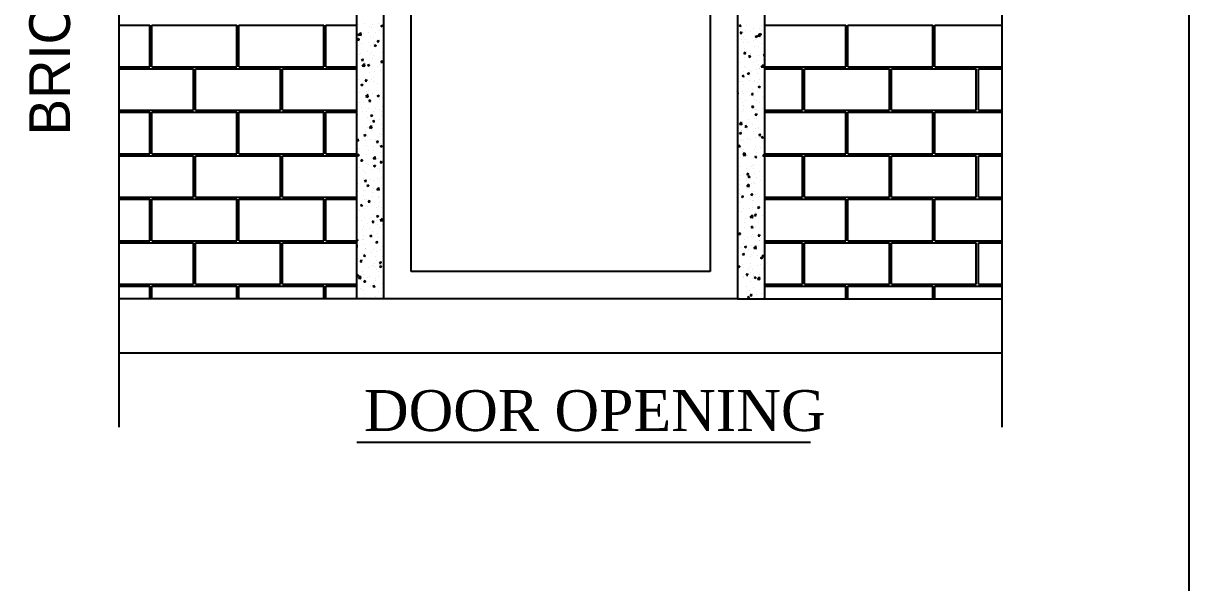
# Model space of a CAD drawing. Header units: metres. Extents: x 3396 to 3562, y 2179 to 2331.
# Drawn here: x 3517.6 to 3526.99, y 2240.97 to 2245.48 of the extents above; entities that cross this region are included whole.
import ezdxf

# ---------------------------------------------------------------- set-up
doc = ezdxf.new("R2010")
doc.units = ezdxf.units.M
doc.styles.add('Romantic', font='GOTHIC.TTF')
doc.styles.add('TIMES', font='times.ttf')

# ---------------------------------------------------------------- blocks, each defined once
blk = doc.blocks.new('A$C70167D43')
at = {"color": 0}
for p, q in [((-238.45, 286.7), (-238.45, 649.47)), ((63.73, 286.7), (63.73, 649.47)), ((-157.14, 330.66), (-157.14, 591.19)), ((-147.84, 330.66), (-147.84, 591.19)), ((-26.88, 591.19), (-26.88, 330.66)), ((-17.58, 591.19), (-17.58, 330.66)), ((-138.54, 339.97), (-138.54, 581.88)), ((-36.19, 581.88), (-36.19, 339.97)), ((-36.19, 339.97), (-138.54, 339.97)), ((-147.84, 330.66), (-238.45, 330.66)), ((-26.88, 330.66), (-147.84, 330.66)), ((-26.88, 330.66), (63.73, 330.66)), ((63.73, 312.05), (-238.45, 312.05)), ((-157.16, 281.59), (-1.8, 281.59))]:
    blk.add_line(p, q, dxfattribs=at)
at = {"color": 4}
for p, q in [((-238.45, 424.25), (-227.95, 424.25)), ((-227.95, 410.06), (-227.95, 424.25)), ((-227.26, 410.06), (-227.26, 424.25)), ((-227.26, 424.25), (-198.18, 424.25)), ((-198.18, 410.06), (-198.18, 424.25)), ((-197.48, 410.06), (-197.48, 424.25)), ((-197.48, 424.25), (-168.4, 424.25)), ((-168.4, 410.06), (-168.4, 424.25)), ((-167.71, 410.06), (-167.71, 424.25)), ((-167.71, 424.25), (-157.14, 424.25)), ((-17.58, 424.25), (10.24, 424.25)), ((10.24, 410.06), (10.24, 424.25)), ((10.94, 410.06), (10.94, 424.25)), ((10.94, 424.25), (40.02, 424.25)), ((40.02, 410.06), (40.02, 424.25)), ((40.71, 410.06), (40.71, 424.25)), ((40.71, 424.25), (63.73, 424.25)), ((-238.45, 410.06), (-227.95, 410.06)), ((-238.45, 409.37), (-213.07, 409.37)), ((-227.26, 410.06), (-198.18, 410.06)), ((-213.07, 395.18), (-213.07, 409.37)), ((-212.37, 409.37), (-183.29, 409.37)), ((-212.37, 395.18), (-212.37, 409.37)), ((-197.48, 410.06), (-168.4, 410.06)), ((-183.29, 395.18), (-183.29, 409.37)), ((-182.59, 409.37), (-157.14, 409.37)), ((-182.59, 395.18), (-182.59, 409.37)), ((-167.71, 410.06), (-157.14, 410.06)), ((-17.58, 410.06), (10.24, 410.06)), ((-17.58, 409.37), (-4.64, 409.37)), ((-4.64, 395.18), (-4.64, 409.37)), ((-3.95, 409.37), (25.13, 409.37)), ((-3.95, 395.18), (-3.95, 409.37)), ((10.94, 410.06), (40.02, 410.06)), ((25.13, 395.18), (25.13, 409.37)), ((25.83, 409.37), (54.9, 409.37)), ((25.83, 395.18), (25.83, 409.37)), ((40.71, 410.06), (63.73, 410.06)), ((54.9, 395.18), (54.9, 409.37)), ((55.6, 409.37), (63.73, 409.37)), ((55.6, 395.18), (55.6, 409.37)), ((-238.45, 395.18), (-213.07, 395.18)), ((-212.37, 395.18), (-183.29, 395.18)), ((-182.59, 395.18), (-157.14, 395.18)), ((-17.58, 395.18), (-4.64, 395.18)), ((-3.95, 395.18), (25.13, 395.18)), ((25.83, 395.18), (54.9, 395.18)), ((55.6, 395.18), (63.73, 395.18)), ((-238.45, 394.48), (-227.95, 394.48)), ((-227.95, 380.29), (-227.95, 394.48)), ((-227.26, 394.48), (-198.18, 394.48)), ((-227.26, 380.29), (-227.26, 394.48)), ((-198.18, 380.29), (-198.18, 394.48)), ((-197.48, 394.48), (-168.4, 394.48)), ((-197.48, 380.29), (-197.48, 394.48)), ((-168.4, 380.29), (-168.4, 394.48)), ((-167.71, 394.48), (-157.14, 394.48)), ((-167.71, 380.29), (-167.71, 394.48)), ((-17.58, 394.48), (10.24, 394.48)), ((10.24, 380.29), (10.24, 394.48)), ((10.94, 394.48), (40.02, 394.48)), ((10.94, 380.29), (10.94, 394.48)), ((40.02, 380.29), (40.02, 394.48)), ((40.71, 394.48), (63.73, 394.48)), ((40.71, 380.29), (40.71, 394.48)), ((-238.45, 380.29), (-227.95, 380.29)), ((-238.45, 379.59), (-213.07, 379.59)), ((-227.26, 380.29), (-198.18, 380.29)), ((-213.07, 365.4), (-213.07, 379.59)), ((-212.37, 379.59), (-183.29, 379.59)), ((-212.37, 365.4), (-212.37, 379.59)), ((-197.48, 380.29), (-168.4, 380.29)), ((-183.29, 365.4), (-183.29, 379.59)), ((-182.59, 379.59), (-157.14, 379.59)), ((-182.59, 365.4), (-182.59, 379.59)), ((-167.71, 380.29), (-157.14, 380.29)), ((-17.58, 380.29), (10.24, 380.29)), ((-17.58, 379.59), (-4.64, 379.59)), ((-4.64, 365.4), (-4.64, 379.59)), ((-3.95, 379.59), (25.13, 379.59)), ((-3.95, 365.4), (-3.95, 379.59)), ((10.94, 380.29), (40.02, 380.29)), ((25.13, 365.4), (25.13, 379.59)), ((25.83, 379.59), (54.9, 379.59)), ((25.83, 365.4), (25.83, 379.59)), ((40.71, 380.29), (63.73, 380.29)), ((54.9, 365.4), (54.9, 379.59)), ((55.6, 379.59), (63.73, 379.59)), ((55.6, 365.4), (55.6, 379.59)), ((-238.45, 365.4), (-213.07, 365.4)), ((-238.45, 364.7), (-227.95, 364.7)), ((-227.95, 350.51), (-227.95, 364.7)), ((-227.26, 364.7), (-198.18, 364.7)), ((-227.26, 350.51), (-227.26, 364.7)), ((-212.37, 365.4), (-183.29, 365.4)), ((-198.18, 350.51), (-198.18, 364.7)), ((-197.48, 364.7), (-168.4, 364.7)), ((-197.48, 350.51), (-197.48, 364.7)), ((-182.59, 365.4), (-157.14, 365.4)), ((-168.4, 350.51), (-168.4, 364.7)), ((-167.71, 364.7), (-157.14, 364.7)), ((-167.71, 350.51), (-167.71, 364.7)), ((-17.58, 365.4), (-4.64, 365.4)), ((-17.58, 364.7), (10.24, 364.7)), ((-3.95, 365.4), (25.13, 365.4)), ((10.24, 350.51), (10.24, 364.7)), ((10.94, 364.7), (40.02, 364.7)), ((10.94, 350.51), (10.94, 364.7)), ((25.83, 365.4), (54.9, 365.4)), ((40.02, 350.51), (40.02, 364.7)), ((40.71, 364.7), (63.73, 364.7)), ((40.71, 350.51), (40.71, 364.7)), ((55.6, 365.4), (63.73, 365.4)), ((-238.45, 350.51), (-227.95, 350.51)), ((-238.45, 349.82), (-213.07, 349.82)), ((-227.26, 350.51), (-198.18, 350.51)), ((-213.07, 335.63), (-213.07, 349.82)), ((-212.37, 349.82), (-183.29, 349.82)), ((-212.37, 335.63), (-212.37, 349.82)), ((-197.48, 350.51), (-168.4, 350.51)), ((-183.29, 335.63), (-183.29, 349.82)), ((-182.59, 349.82), (-157.14, 349.82)), ((-182.59, 335.63), (-182.59, 349.82)), ((-167.71, 350.51), (-157.14, 350.51)), ((-17.58, 350.51), (10.24, 350.51)), ((-17.58, 349.82), (-4.64, 349.82)), ((-4.64, 335.63), (-4.64, 349.82)), ((-3.95, 349.82), (25.13, 349.82)), ((-3.95, 335.63), (-3.95, 349.82)), ((10.94, 350.51), (40.02, 350.51)), ((25.13, 335.63), (25.13, 349.82)), ((25.83, 349.82), (54.9, 349.82)), ((25.83, 335.63), (25.83, 349.82)), ((40.71, 350.51), (63.73, 350.51)), ((54.9, 335.63), (54.9, 349.82)), ((55.6, 349.82), (63.73, 349.82)), ((55.6, 335.63), (55.6, 349.82)), ((-238.45, 335.63), (-213.07, 335.63)), ((-212.37, 335.63), (-183.29, 335.63)), ((-182.59, 335.63), (-157.14, 335.63)), ((-17.58, 335.63), (-4.64, 335.63)), ((-3.95, 335.63), (25.13, 335.63)), ((25.83, 335.63), (54.9, 335.63)), ((55.6, 335.63), (63.73, 335.63)), ((-238.45, 334.93), (-227.95, 334.93)), ((-227.95, 330.66), (-227.95, 334.93)), ((-227.26, 334.93), (-198.18, 334.93)), ((-227.26, 330.66), (-227.26, 334.93)), ((-198.18, 330.66), (-198.18, 334.93)), ((-197.48, 334.93), (-168.4, 334.93)), ((-197.48, 330.66), (-197.48, 334.93)), ((-168.4, 330.66), (-168.4, 334.93)), ((-167.71, 334.93), (-157.14, 334.93)), ((-167.71, 330.66), (-167.71, 334.93)), ((-17.58, 334.93), (10.24, 334.93)), ((10.24, 330.66), (10.24, 334.93)), ((10.94, 334.93), (40.02, 334.93)), ((10.94, 330.66), (10.94, 334.93)), ((40.02, 330.66), (40.02, 334.93)), ((40.71, 334.93), (63.73, 334.93)), ((40.71, 330.66), (40.71, 334.93))]:
    blk.add_line(p, q, dxfattribs=at)
at = {"color": 2}
for p, q in [((-157.03, 423.58), (-157.03, 423.58)), ((-156.96, 422.92), (-156.96, 422.92)), ((-156.56, 424.53), (-156.56, 424.53)), ((-154.62, 424.94), (-154.62, 424.94)), ((-152.65, 423.69), (-152.65, 423.69)), ((-152.26, 423.51), (-152.26, 423.51)), ((-151.61, 424.51), (-151.61, 424.51)), ((-149.65, 424.73), (-149.65, 424.73)), ((-148.92, 424.11), (-148.26, 424.36)), ((-148.92, 424.11), (-148.45, 423.8)), ((-148.46, 423.75), (-148.27, 424.31)), ((-26.31, 424.15), (-25.65, 424.4)), ((-26.31, 424.15), (-25.84, 423.84)), ((-25.85, 423.79), (-25.66, 424.35)), ((-23.66, 424.24), (-23.66, 424.24)), ((-21.43, 423.3), (-21.43, 423.3)), ((-19.32, 423.16), (-19.32, 423.16)), ((-18.7, 424.03), (-18.7, 424.03)), ((-157.07, 419.82), (-157.07, 419.82)), ((-156.85, 419.26), (-156.4, 419.8)), ((-156.85, 419.26), (-156.3, 419.22)), ((-156.73, 421.11), (-156.08, 421.36)), ((-156.73, 421.11), (-156.27, 420.8)), ((-156.48, 421.03), (-155.76, 421.79)), ((-156.48, 421.03), (-155.66, 420.9)), ((-156.47, 420.21), (-156.47, 420.21)), ((-156.3, 419.17), (-156.41, 419.75)), ((-156.28, 420.75), (-156.09, 421.31)), ((-155.66, 420.87), (-155.77, 421.75)), ((-154.8, 421.53), (-154.8, 421.53)), ((-153.14, 421.64), (-153.14, 421.64)), ((-152.38, 420.42), (-152.38, 420.42)), ((-151.5, 420), (-151.5, 420)), ((-150.81, 421.94), (-150.81, 421.94)), ((-150.18, 418.68), (-149.73, 419.22)), ((-149.63, 418.59), (-149.74, 419.17)), ((-149.38, 422.47), (-149.38, 422.47)), ((-26.86, 422.37), (-26.86, 422.37)), ((-25.96, 421.58), (-25.51, 422.12)), ((-25.96, 421.58), (-25.4, 421.54)), ((-25.41, 421.49), (-25.52, 422.07)), ((-25.48, 419.48), (-25.48, 419.48)), ((-24.63, 420.32), (-24.63, 420.32)), ((-24.62, 421.82), (-24.62, 421.82)), ((-24.27, 419.37), (-24.27, 419.37)), ((-24.15, 422.47), (-24.15, 422.47)), ((-22.29, 422.13), (-22.29, 422.13)), ((-21.22, 418.92), (-21.22, 418.92)), ((-20.75, 420.4), (-20.1, 420.65)), ((-20.75, 420.4), (-20.29, 420.09)), ((-20.51, 419.27), (-20.51, 419.27)), ((-20.3, 420.05), (-20.11, 420.61)), ((-19.93, 420.68), (-19.2, 421.43)), ((-19.93, 420.68), (-19.1, 420.55)), ((-19.43, 420.07), (-19.43, 420.07)), ((-19.29, 421), (-18.84, 421.54)), ((-19.29, 421), (-18.73, 420.95)), ((-19.11, 420.52), (-19.21, 421.4)), ((-19.2, 421.25), (-19.2, 421.25)), ((-18.74, 420.91), (-18.84, 421.49)), ((-18.77, 422.59), (-18.77, 422.59)), ((-156.68, 417.35), (-156.68, 417.35)), ((-155.58, 417.97), (-155.58, 417.97)), ((-153.31, 415.24), (-153.31, 415.24)), ((-153.25, 418.27), (-153.25, 418.27)), ((-152.49, 417.32), (-152.49, 417.32)), ((-152.18, 415.07), (-152.18, 415.07)), ((-151.25, 418.28), (-151.25, 418.28)), ((-151.18, 417.36), (-150.53, 417.61)), ((-151.18, 417.36), (-150.72, 417.05)), ((-150.72, 417), (-150.54, 417.57)), ((-150.18, 418.68), (-149.62, 418.63)), ((-149.73, 418.74), (-149.73, 418.74)), ((-148.35, 415.03), (-148.35, 415.03)), ((-26.5, 416.14), (-26.5, 416.14)), ((-24.74, 418.46), (-24.74, 418.46)), ((-24.67, 414.59), (-24.22, 415.12)), ((-24.38, 416.27), (-24.38, 416.27)), ((-24.12, 414.49), (-24.23, 415.07)), ((-23.66, 415.25), (-23.66, 415.25)), ((-23.51, 418.23), (-23.51, 418.23)), ((-21.07, 417.07), (-21.07, 417.07)), ((-19.55, 416.97), (-19.55, 416.97)), ((-18.55, 418.02), (-18.55, 418.02)), ((-17.79, 416.02), (-17.79, 416.02)), ((-157.06, 411.79), (-157.06, 411.79)), ((-156.32, 414.2), (-156.32, 414.2)), ((-155.7, 414.61), (-155.7, 414.61)), ((-155.56, 412.27), (-155.11, 412.8)), ((-155.56, 412.27), (-155.01, 412.22)), ((-155.25, 410.43), (-154.52, 411.18)), ((-155.01, 412.17), (-155.12, 412.75)), ((-154.63, 411.4), (-154.63, 411.4)), ((-154.43, 410.26), (-154.53, 411.15)), ((-153.44, 410.61), (-152.79, 410.86)), ((-152.99, 410.26), (-152.8, 410.82)), ((-152.71, 411.12), (-152.71, 411.12)), ((-152.6, 414.22), (-152.6, 414.22)), ((-151.63, 412.73), (-151.63, 412.73)), ((-151.35, 413.99), (-151.35, 413.99)), ((-148.89, 411.68), (-148.44, 412.22)), ((-148.89, 411.68), (-148.33, 411.63)), ((-148.75, 412.17), (-148.75, 412.17)), ((-148.34, 411.59), (-148.45, 412.17)), ((-147.88, 411.82), (-147.88, 411.82)), ((-26.11, 411.58), (-26.11, 411.58)), ((-24.67, 414.59), (-24.11, 414.54)), ((-24.49, 413.17), (-24.49, 413.17)), ((-23.02, 413.66), (-22.36, 413.91)), ((-23.02, 413.66), (-22.55, 413.34)), ((-22.56, 413.3), (-22.37, 413.86)), ((-22.36, 414.54), (-22.36, 414.54)), ((-21.46, 411.52), (-21.46, 411.52)), ((-20.23, 412.35), (-20.23, 412.35)), ((-19.66, 413.87), (-19.66, 413.87)), ((-18.69, 410.08), (-17.97, 410.83)), ((-17.99, 414), (-17.58, 414.5)), ((-17.99, 414), (-17.58, 413.97)), ((-17.91, 412.66), (-17.91, 412.66)), ((-157.07, 407.73), (-157.07, 407.73)), ((-155.25, 410.43), (-154.42, 410.3)), ((-155.16, 410.51), (-155.16, 410.51)), ((-154.83, 409.75), (-154.83, 409.75)), ((-153.44, 410.61), (-152.98, 410.3)), ((-152.83, 408.03), (-152.83, 408.03)), ((-151.2, 408.5), (-151.2, 408.5)), ((-150.2, 410.3), (-150.2, 410.3)), ((-149.4, 410.68), (-149.4, 410.68)), ((-148.87, 408.81), (-148.87, 408.81)), ((-148, 408.72), (-148, 408.72)), ((-147.89, 406.87), (-147.84, 406.89)), ((-147.89, 406.87), (-147.84, 406.83)), ((-25.28, 406.91), (-24.63, 407.16)), ((-25.28, 406.91), (-24.82, 406.6)), ((-24.82, 406.55), (-24.64, 407.11)), ((-24.72, 406.98), (-24.72, 406.98)), ((-24.65, 408.54), (-24.65, 408.54)), ((-24.61, 410.08), (-24.61, 410.08)), ((-24.17, 409.79), (-24.17, 409.79)), ((-23.38, 407.59), (-22.93, 408.12)), ((-23.38, 407.59), (-22.82, 407.54)), ((-22.83, 407.49), (-22.94, 408.08)), ((-22.68, 408.68), (-22.68, 408.68)), ((-22.21, 408.54), (-22.21, 408.54)), ((-20.35, 408.99), (-20.35, 408.99)), ((-19.89, 407.68), (-19.89, 407.68)), ((-19.77, 410.77), (-19.77, 410.77)), ((-19.23, 409.47), (-19.23, 409.47)), ((-19.2, 409.58), (-19.2, 409.58)), ((-18.69, 410.08), (-17.87, 409.95)), ((-17.87, 409.91), (-17.98, 410.79)), ((-156.98, 405.76), (-156.98, 405.76)), ((-156.7, 405.56), (-156.7, 405.56)), ((-155.71, 403.87), (-155.06, 404.12)), ((-155.71, 403.87), (-155.24, 403.56)), ((-155.25, 403.51), (-155.06, 404.07)), ((-155.01, 404.51), (-155.01, 404.51)), ((-154.27, 405.27), (-153.82, 405.8)), ((-154.27, 405.27), (-153.71, 405.22)), ((-153.72, 405.17), (-153.83, 405.76)), ((-153.65, 404.83), (-153.65, 404.83)), ((-152.94, 404.93), (-152.94, 404.93)), ((-152.01, 405.55), (-152.01, 405.55)), ((-151.32, 405.14), (-151.32, 405.14)), ((-151.28, 406.5), (-151.28, 406.5)), ((-150.05, 404.3), (-150.05, 404.3)), ((-148.11, 405.63), (-148.11, 405.63)), ((-26.53, 404.35), (-26.53, 404.35)), ((-26.02, 405.06), (-26.02, 405.06)), ((-25.13, 405.01), (-25.13, 405.01)), ((-24.83, 403.88), (-24.83, 403.88)), ((-22.8, 405.32), (-22.8, 405.32)), ((-21.1, 405.29), (-21.1, 405.29)), ((-21.06, 404.85), (-21.06, 404.85)), ((-20, 404.58), (-20, 404.58)), ((-19.73, 403.16), (-19.07, 403.41)), ((-19.73, 403.16), (-19.26, 402.85)), ((-19.28, 405.79), (-19.28, 405.79)), ((-19.27, 402.81), (-19.08, 403.37)), ((-157.09, 400.01), (-157.09, 400.01)), ((-156.09, 401.16), (-156.09, 401.16)), ((-154.02, 399.83), (-153.29, 400.58)), ((-154.02, 399.83), (-153.19, 399.7)), ((-153.86, 400.82), (-153.86, 400.82)), ((-153.76, 401.47), (-153.76, 401.47)), ((-153.2, 399.66), (-153.3, 400.54)), ((-153.05, 401.83), (-153.05, 401.83)), ((-151.66, 400.94), (-151.66, 400.94)), ((-150.24, 401.93), (-150.24, 401.93)), ((-150.15, 400.12), (-149.5, 400.37)), ((-150.15, 400.12), (-149.69, 399.81)), ((-149.7, 399.76), (-149.51, 400.33)), ((-149.43, 398.9), (-149.43, 398.9)), ((-148.89, 400.61), (-148.89, 400.61)), ((-148.33, 399.43), (-148.33, 399.43)), ((-148.22, 402.53), (-148.22, 402.53)), ((-26.88, 401.54), (-26.67, 401.77)), ((-26.88, 400.93), (-26.56, 400.88)), ((-26.57, 400.85), (-26.67, 401.73)), ((-25.87, 399.05), (-25.87, 399.05)), ((-25.25, 401.65), (-25.25, 401.65)), ((-24.95, 400.78), (-24.95, 400.78)), ((-22.87, 400.09), (-22.87, 400.09)), ((-22.09, 400.59), (-21.64, 401.12)), ((-22.09, 400.59), (-21.53, 400.54)), ((-21.72, 402.12), (-21.72, 402.12)), ((-21.54, 400.49), (-21.65, 401.08)), ((-21.49, 399.73), (-21.49, 399.73)), ((-20.11, 401.48), (-20.11, 401.48)), ((-18.3, 399.22), (-18.3, 399.22)), ((-17.9, 399.88), (-17.9, 399.88)), ((-156.21, 397.8), (-156.21, 397.8)), ((-155.67, 396.07), (-155.67, 396.07)), ((-154.86, 397.97), (-154.86, 397.97)), ((-153.28, 395.64), (-153.28, 395.64)), ((-153.17, 398.73), (-153.17, 398.73)), ((-152.98, 398.27), (-152.53, 398.8)), ((-152.98, 398.27), (-152.42, 398.22)), ((-152.69, 398.26), (-152.69, 398.26)), ((-152.43, 398.17), (-152.54, 398.76)), ((-150.71, 395.86), (-150.71, 395.86)), ((-149.26, 395.37), (-149.26, 395.37)), ((-148.45, 396.33), (-148.45, 396.33)), ((-25.06, 397.69), (-25.06, 397.69)), ((-24.72, 395.36), (-24.72, 395.36)), ((-24.68, 396.76), (-24.68, 396.76)), ((-24.17, 398.45), (-24.17, 398.45)), ((-21.99, 396.42), (-21.34, 396.67)), ((-21.99, 396.42), (-21.53, 396.1)), ((-21.53, 396.06), (-21.35, 396.62)), ((-20.91, 398.84), (-20.91, 398.84)), ((-20.74, 395.55), (-20.74, 395.55)), ((-20.34, 395.29), (-20.34, 395.29)), ((-20.23, 398.38), (-20.23, 398.38)), ((-19.75, 395.15), (-19.75, 395.15)), ((-19.26, 397.69), (-19.26, 397.69)), ((-18.41, 395.86), (-18.41, 395.86)), ((-156.73, 393.78), (-156.73, 393.78)), ((-155.14, 394.59), (-155.14, 394.59)), ((-153.71, 394.82), (-153.71, 394.82)), ((-153.39, 392.54), (-153.39, 392.54)), ((-152.56, 391.13), (-152.56, 391.13)), ((-152.42, 393.37), (-151.77, 393.62)), ((-152.42, 393.37), (-151.95, 393.06)), ((-151.96, 393.02), (-151.77, 393.58)), ((-151.71, 391.7), (-151.71, 391.7)), ((-151.69, 391.27), (-151.24, 391.8)), ((-151.69, 391.27), (-151.13, 391.22)), ((-151.3, 394.71), (-151.3, 394.71)), ((-151.14, 391.18), (-151.25, 391.76)), ((-149.38, 392), (-149.38, 392)), ((-148.74, 394.61), (-148.74, 394.61)), ((-148.56, 393.24), (-148.56, 393.24)), ((-26.62, 394.78), (-26.62, 394.78)), ((-26.55, 392.57), (-26.55, 392.57)), ((-26.16, 390.41), (-25.43, 391.16)), ((-25.34, 390.24), (-25.44, 391.13)), ((-25.28, 391.49), (-25.28, 391.49)), ((-25.17, 394.59), (-25.17, 394.59)), ((-23.19, 391.88), (-23.19, 391.88)), ((-21.13, 393.5), (-21.13, 393.5)), ((-20.86, 392.19), (-20.86, 392.19)), ((-20.79, 393.59), (-20.35, 394.12)), ((-20.79, 393.59), (-20.24, 393.54)), ((-20.45, 392.19), (-20.45, 392.19)), ((-20.25, 393.5), (-20.35, 394.08)), ((-157.11, 388.23), (-157.11, 388.23)), ((-154.15, 388.03), (-154.15, 388.03)), ((-153.51, 389.44), (-153.51, 389.44)), ((-152.78, 389.22), (-152.06, 389.98)), ((-152.78, 389.22), (-151.95, 389.09)), ((-151.96, 389.06), (-152.07, 389.94)), ((-151.83, 388.33), (-151.83, 388.33)), ((-151.69, 389.16), (-151.69, 389.16)), ((-149.46, 387.12), (-149.46, 387.12)), ((-148.79, 387.04), (-148.79, 387.04)), ((-148.67, 390.14), (-148.67, 390.14)), ((-148.3, 388.8), (-148.3, 388.8)), ((-26.53, 390.61), (-26.53, 390.61)), ((-26.18, 387.17), (-25.73, 387.71)), ((-26.18, 387.17), (-25.62, 387.13)), ((-26.16, 390.41), (-25.33, 390.28)), ((-25.63, 387.08), (-25.74, 387.66)), ((-25.64, 388.21), (-25.64, 388.21)), ((-25.4, 388.39), (-25.4, 388.39)), ((-24.57, 389.36), (-24.57, 389.36)), ((-24.25, 389.67), (-23.6, 389.92)), ((-24.25, 389.67), (-23.79, 389.36)), ((-23.8, 389.31), (-23.61, 389.87)), ((-23.31, 388.52), (-23.31, 388.52)), ((-21.56, 390.4), (-21.56, 390.4)), ((-21.51, 387.95), (-21.51, 387.95)), ((-20.57, 389.09), (-20.57, 389.09)), ((-19.79, 388.98), (-19.79, 388.98)), ((-19.6, 389.15), (-19.6, 389.15)), ((-19.5, 386.59), (-19.06, 387.13)), ((-18.96, 386.5), (-19.06, 387.08)), ((-157.07, 384.85), (-156.62, 385.39)), ((-157.07, 384.85), (-156.51, 384.81)), ((-156.52, 384.76), (-156.63, 385.34)), ((-156.6, 384.36), (-156.6, 384.36)), ((-154.89, 386.19), (-154.89, 386.19)), ((-154.68, 386.63), (-154.03, 386.88)), ((-154.68, 386.63), (-154.22, 386.31)), ((-154.37, 386.37), (-154.37, 386.37)), ((-154.27, 384.67), (-154.27, 384.67)), ((-154.23, 386.27), (-154.04, 386.83)), ((-153.73, 383.25), (-153.73, 383.25)), ((-153.62, 386.34), (-153.62, 386.34)), ((-152.41, 385.12), (-152.41, 385.12)), ((-151.33, 382.93), (-151.33, 382.93)), ((-150.75, 385.13), (-150.75, 385.13)), ((-150.4, 384.27), (-149.95, 384.81)), ((-150.4, 384.27), (-149.84, 384.22)), ((-149.85, 384.18), (-149.96, 384.76)), ((-149.4, 386.16), (-149.4, 386.16)), ((-149.13, 382.88), (-148.48, 383.13)), ((-148.9, 383.95), (-148.9, 383.95)), ((-148.67, 382.52), (-148.48, 383.09)), ((-26.52, 382.92), (-25.87, 383.17)), ((-26.52, 382.92), (-26.05, 382.61)), ((-26.06, 382.56), (-25.87, 383.13)), ((-25.76, 384.85), (-25.76, 384.85)), ((-25.51, 385.3), (-25.51, 385.3)), ((-24.71, 384.98), (-24.71, 384.98)), ((-23.42, 385.67), (-23.42, 385.67)), ((-22.23, 385.31), (-22.23, 385.31)), ((-20.68, 385.99), (-20.68, 385.99)), ((-19.5, 386.59), (-18.95, 386.54)), ((-19.28, 385.91), (-19.28, 385.91)), ((-18.7, 385.92), (-18.05, 386.17)), ((-18.7, 385.92), (-18.24, 385.61)), ((-18.45, 385.46), (-18.45, 385.46)), ((-18.24, 385.56), (-18.06, 386.13)), ((-156.95, 379.88), (-156.29, 380.13)), ((-156.95, 379.88), (-156.48, 379.57)), ((-156.76, 382), (-156.76, 382)), ((-156.72, 381), (-156.72, 381)), ((-156.49, 379.52), (-156.3, 380.08)), ((-156.22, 381.64), (-156.22, 381.64)), ((-153.85, 380.15), (-153.85, 380.15)), ((-153.2, 381.46), (-153.2, 381.46)), ((-151.55, 378.62), (-150.82, 379.37)), ((-151.25, 381.43), (-151.25, 381.43)), ((-150.73, 378.45), (-150.83, 379.34)), ((-149.13, 382.88), (-148.66, 382.57)), ((-149.01, 380.85), (-149.01, 380.85)), ((-26.58, 380.79), (-26.58, 380.79)), ((-25.74, 379.1), (-25.74, 379.1)), ((-25.62, 382.2), (-25.62, 382.2)), ((-25.23, 380.91), (-25.23, 380.91)), ((-24.92, 379.8), (-24.2, 380.56)), ((-24.92, 379.8), (-24.1, 379.68)), ((-24.89, 380.18), (-24.44, 380.71)), ((-24.89, 380.18), (-24.33, 380.13)), ((-24.68, 381.64), (-24.68, 381.64)), ((-24.34, 380.08), (-24.45, 380.66)), ((-24.1, 379.64), (-24.21, 380.52)), ((-23.27, 379.66), (-23.27, 379.66)), ((-21.16, 381.72), (-21.16, 381.72)), ((-20.96, 379.18), (-20.31, 379.43)), ((-20.96, 379.18), (-20.5, 378.86)), ((-20.9, 379.8), (-20.9, 379.8)), ((-20.79, 382.9), (-20.79, 382.9)), ((-20.51, 378.82), (-20.32, 379.38)), ((-20.26, 380.7), (-20.26, 380.7)), ((-18.92, 379.05), (-18.92, 379.05)), ((-18.81, 382.41), (-18.81, 382.41)), ((-18.3, 379.46), (-18.3, 379.46)), ((-18.21, 379.59), (-17.76, 380.13)), ((-18.21, 379.59), (-17.66, 379.54)), ((-17.66, 379.5), (-17.77, 380.08)), ((-157.14, 376.45), (-157.14, 376.45)), ((-156.07, 375.64), (-156.07, 375.64)), ((-155.78, 377.86), (-155.33, 378.39)), ((-155.78, 377.86), (-155.22, 377.81)), ((-155.64, 377.79), (-155.64, 377.79)), ((-155.23, 377.76), (-155.34, 378.34)), ((-153.96, 377.05), (-153.96, 377.05)), ((-153.06, 376.68), (-153.06, 376.68)), ((-151.72, 377.38), (-151.72, 377.38)), ((-151.55, 378.62), (-150.72, 378.49)), ((-151.39, 376.13), (-150.74, 376.38)), ((-151.39, 376.13), (-150.93, 375.82)), ((-151.1, 375.43), (-151.1, 375.43)), ((-150.94, 375.78), (-150.75, 376.34)), ((-149.89, 375.2), (-149.89, 375.2)), ((-149.77, 378.56), (-149.77, 378.56)), ((-149.49, 375.34), (-149.49, 375.34)), ((-149.13, 377.75), (-149.13, 377.75)), ((-149.11, 377.27), (-148.66, 377.81)), ((-149.11, 377.27), (-148.55, 377.22)), ((-148.56, 377.18), (-148.67, 377.76)), ((-148.1, 376.47), (-148.1, 376.47)), ((-25.85, 376), (-25.85, 376)), ((-23.7, 375.07), (-23.7, 375.07)), ((-22.11, 375.98), (-22.11, 375.98)), ((-21.54, 376.17), (-21.54, 376.17)), ((-21.37, 375.38), (-21.37, 375.38)), ((-21.25, 378.74), (-21.25, 378.74)), ((-21.02, 376.7), (-21.02, 376.7)), ((-17.85, 375.85), (-17.85, 375.85)), ((-154.92, 371.95), (-154.92, 371.95)), ((-154.91, 374.4), (-154.91, 374.4)), ((-154.66, 371.22), (-154.66, 371.22)), ((-154.49, 370.86), (-154.04, 371.39)), ((-154.07, 373.96), (-154.07, 373.96)), ((-153.94, 370.76), (-154.05, 371.35)), ((-152.33, 371.53), (-152.33, 371.53)), ((-152.22, 374.89), (-152.22, 374.89)), ((-151.36, 371.15), (-151.36, 371.15)), ((-149.95, 371.74), (-149.95, 371.74)), ((-149.35, 371.56), (-149.35, 371.56)), ((-149.24, 374.65), (-149.24, 374.65)), ((-148.81, 371.99), (-148.81, 371.99)), ((-26.15, 371.41), (-26.15, 371.41)), ((-25.96, 372.91), (-25.96, 372.91)), ((-24.74, 373.19), (-24.74, 373.19)), ((-23.92, 371.22), (-23.92, 371.22)), ((-23.82, 371.71), (-23.82, 371.71)), ((-23.6, 373.18), (-23.15, 373.71)), ((-23.6, 373.18), (-23.04, 373.13)), ((-23.23, 372.43), (-22.58, 372.68)), ((-23.23, 372.43), (-22.76, 372.12)), ((-23.05, 373.08), (-23.15, 373.67)), ((-22.77, 372.07), (-22.58, 372.63)), ((-21.13, 373.6), (-21.13, 373.6)), ((-20.3, 372.18), (-20.3, 372.18)), ((-19.31, 374.13), (-19.31, 374.13)), ((-18.96, 371.01), (-18.96, 371.01)), ((-157.11, 367.55), (-157.11, 367.55)), ((-156.79, 370.22), (-156.79, 370.22)), ((-156.73, 367.19), (-156.73, 367.19)), ((-154.78, 367.86), (-154.78, 367.86)), ((-154.49, 370.86), (-153.93, 370.81)), ((-154.3, 367.76), (-154.3, 367.76)), ((-154.19, 370.86), (-154.19, 370.86)), ((-153.66, 369.39), (-153, 369.64)), ((-153.66, 369.39), (-153.19, 369.07)), ((-153.2, 369.03), (-153.01, 369.59)), ((-151.76, 366.98), (-151.76, 366.98)), ((-151.26, 368.32), (-151.26, 368.32)), ((-150.31, 368.01), (-149.59, 368.77)), ((-150.31, 368.01), (-149.49, 367.89)), ((-149.5, 367.85), (-149.6, 368.73)), ((-149.47, 368.46), (-149.47, 368.46)), ((-26.61, 369.01), (-26.61, 369.01)), ((-26.27, 368.04), (-26.27, 368.04)), ((-26.08, 369.81), (-26.08, 369.81)), ((-23.69, 369.2), (-22.96, 369.96)), ((-23.69, 369.2), (-22.86, 369.07)), ((-22.87, 369.04), (-22.97, 369.92)), ((-22.74, 368.51), (-22.74, 368.51)), ((-21.96, 369.97), (-21.96, 369.97)), ((-21.36, 367.41), (-21.36, 367.41)), ((-21.24, 370.51), (-21.24, 370.51)), ((-21.18, 369.94), (-21.18, 369.94)), ((-17.67, 368.68), (-17.58, 368.72)), ((-17.67, 368.68), (-17.58, 368.62)), ((-154.77, 365.94), (-154.77, 365.94)), ((-154.41, 364.66), (-154.41, 364.66)), ((-153.71, 364.65), (-153.71, 364.65)), ((-153.2, 363.86), (-152.75, 364.39)), ((-153.2, 363.86), (-152.64, 363.81)), ((-152.65, 363.76), (-152.76, 364.35)), ((-151.74, 365.6), (-151.74, 365.6)), ((-149.8, 365.73), (-149.8, 365.73)), ((-149.58, 365.36), (-149.58, 365.36)), ((-149.51, 363.55), (-149.51, 363.55)), ((-148.1, 365.64), (-147.84, 365.74)), ((-148.1, 365.64), (-147.84, 365.46)), ((-26.3, 363.61), (-26.3, 363.61)), ((-26.19, 366.71), (-26.19, 366.71)), ((-25.77, 366.49), (-25.77, 366.49)), ((-25.49, 365.68), (-24.84, 365.93)), ((-25.49, 365.68), (-25.03, 365.37)), ((-25.19, 364.84), (-25.19, 364.84)), ((-25.04, 365.32), (-24.85, 365.89)), ((-22.3, 366.18), (-21.86, 366.71)), ((-22.3, 366.18), (-21.75, 366.13)), ((-21.76, 366.08), (-21.86, 366.67)), ((-21.57, 364.39), (-21.57, 364.39)), ((-21.47, 364.31), (-21.47, 364.31)), ((-20.81, 366.28), (-20.81, 366.28)), ((-19.31, 365.61), (-19.31, 365.61)), ((-156.15, 360.98), (-156.15, 360.98)), ((-155.92, 362.64), (-155.27, 362.89)), ((-155.92, 362.64), (-155.46, 362.33)), ((-155.46, 362.28), (-155.28, 362.84)), ((-154.94, 362.62), (-154.94, 362.62)), ((-154.52, 361.57), (-154.52, 361.57)), ((-153.61, 362.25), (-153.61, 362.25)), ((-151.39, 359.37), (-151.39, 359.37)), ((-150.37, 358.89), (-149.71, 359.14)), ((-150.28, 361.76), (-150.28, 361.76)), ((-149.91, 358.54), (-149.72, 359.1)), ((-149.81, 359.17), (-149.81, 359.17)), ((-149.69, 362.26), (-149.69, 362.26)), ((-148.64, 362.04), (-148.64, 362.04)), ((-147.95, 362.06), (-147.95, 362.06)), ((-26.42, 360.52), (-26.42, 360.52)), ((-25.62, 360.49), (-25.62, 360.49)), ((-24.76, 361.41), (-24.76, 361.41)), ((-22.62, 361.53), (-22.62, 361.53)), ((-22.46, 358.6), (-21.73, 359.35)), ((-21.76, 361.94), (-21.76, 361.94)), ((-21.64, 358.43), (-21.74, 359.32)), ((-21.58, 361.21), (-21.58, 361.21)), ((-21.01, 359.18), (-20.57, 359.71)), ((-21.01, 359.18), (-20.46, 359.13)), ((-20.66, 360.28), (-20.66, 360.28)), ((-20.47, 359.09), (-20.57, 359.67)), ((-19.94, 361.93), (-19.29, 362.18)), ((-19.94, 361.93), (-19.47, 361.62)), ((-19.48, 361.58), (-19.29, 362.14)), ((-19.43, 362.25), (-19.43, 362.25)), ((-19.34, 362.34), (-19.34, 362.34)), ((-18.36, 359.04), (-18.36, 359.04)), ((-17.65, 361.32), (-17.65, 361.32)), ((-156.81, 358.43), (-156.81, 358.43)), ((-155.42, 357.5), (-155.42, 357.5)), ((-154.75, 355.37), (-154.75, 355.37)), ((-154.64, 358.47), (-154.64, 358.47)), ((-153.46, 356.25), (-153.46, 356.25)), ((-152.73, 358.09), (-152.73, 358.09)), ((-151.91, 356.86), (-151.46, 357.39)), ((-151.91, 356.86), (-151.35, 356.81)), ((-151.36, 356.77), (-151.47, 357.35)), ((-150.46, 357.29), (-150.46, 357.29)), ((-150.4, 358.4), (-150.4, 358.4)), ((-150.37, 358.89), (-149.9, 358.58)), ((-149.92, 356.07), (-149.92, 356.07)), ((-149.32, 355.19), (-149.32, 355.19)), ((-149.08, 357.41), (-148.36, 358.17)), ((-149.08, 357.41), (-148.25, 357.28)), ((-148.49, 356.04), (-148.49, 356.04)), ((-148.26, 357.25), (-148.36, 358.13)), ((-26.64, 357.22), (-26.64, 357.22)), ((-26.53, 357.42), (-26.53, 357.42)), ((-24.47, 356.8), (-24.47, 356.8)), ((-24.21, 358.27), (-24.21, 358.27)), ((-22.46, 358.6), (-21.63, 358.47)), ((-22.2, 355.19), (-21.55, 355.44)), ((-22.2, 355.19), (-21.74, 354.88)), ((-21.88, 358.58), (-21.88, 358.58)), ((-21.81, 355.02), (-21.81, 355.02)), ((-21.75, 354.83), (-21.56, 355.39)), ((-21.7, 358.12), (-21.7, 358.12)), ((-21.21, 358.16), (-21.21, 358.16)), ((-20.8, 355.37), (-20.8, 355.37)), ((-19.5, 356.59), (-19.5, 356.59)), ((-155.29, 351.06), (-155.29, 351.06)), ((-155.17, 354.42), (-155.17, 354.42)), ((-154.86, 352.27), (-154.86, 352.27)), ((-152.84, 354.73), (-152.84, 354.73)), ((-152.63, 352.15), (-151.98, 352.4)), ((-152.63, 352.15), (-152.17, 351.83)), ((-152.31, 352.56), (-152.31, 352.56)), ((-152.17, 351.79), (-151.99, 352.35)), ((-151.77, 353.81), (-151.77, 353.81)), ((-151.77, 351.52), (-151.77, 351.52)), ((-150.03, 352.97), (-150.03, 352.97)), ((-149.54, 351.77), (-149.54, 351.77)), ((-26.78, 351.24), (-26.78, 351.24)), ((-26.76, 351.22), (-26.76, 351.22)), ((-26.66, 354.6), (-26.66, 354.6)), ((-26.64, 354.32), (-26.64, 354.32)), ((-26.4, 352.76), (-25.95, 353.3)), ((-26.4, 352.76), (-25.84, 352.72)), ((-26.28, 352.04), (-26.28, 352.04)), ((-25.85, 352.67), (-25.96, 353.25)), ((-24.33, 354.91), (-24.33, 354.91)), ((-23.25, 351.7), (-23.25, 351.7)), ((-21.92, 351.92), (-21.92, 351.92)), ((-21.6, 352.6), (-21.6, 352.6)), ((-21.32, 351.83), (-21.32, 351.83)), ((-19.72, 352.18), (-19.27, 352.71)), ((-19.72, 352.18), (-19.17, 352.13)), ((-19.17, 352.09), (-19.28, 352.67)), ((-157.14, 350.62), (-156.84, 350.98)), ((-157.14, 350.43), (-156.73, 350.4)), ((-157.14, 349.01), (-157.05, 349.1)), ((-157.14, 348.25), (-156.95, 348.22)), ((-156.96, 348.18), (-157.06, 349.07)), ((-156.74, 350.35), (-156.85, 350.93)), ((-154.98, 349.18), (-154.98, 349.18)), ((-154.97, 350.84), (-154.97, 350.84)), ((-154.22, 347.85), (-154.22, 347.85)), ((-154.12, 347.8), (-154.12, 347.8)), ((-151.41, 347.58), (-151.41, 347.58)), ((-150.62, 349.86), (-150.17, 350.39)), ((-150.62, 349.86), (-150.06, 349.81)), ((-150.07, 349.77), (-150.18, 350.35)), ((-150.14, 349.87), (-150.14, 349.87)), ((-149.15, 347.6), (-149.15, 347.6)), ((-148.34, 348.62), (-148.34, 348.62)), ((-26.87, 348.13), (-26.87, 348.13)), ((-25.7, 348.03), (-25.7, 348.03)), ((-24.79, 349.63), (-24.79, 349.63)), ((-24.47, 348.44), (-23.81, 348.69)), ((-24.47, 348.44), (-24, 348.13)), ((-24.32, 350.79), (-24.32, 350.79)), ((-24.01, 348.08), (-23.82, 348.65)), ((-23.17, 347.1), (-23.17, 347.1)), ((-22.04, 348.82), (-22.04, 348.82)), ((-21.22, 347.99), (-20.5, 348.75)), ((-21.22, 347.99), (-20.39, 347.86)), ((-20.4, 347.83), (-20.51, 348.71)), ((-19.82, 348.8), (-19.82, 348.8)), ((-19.37, 350.56), (-19.37, 350.56)), ((-19.35, 350.58), (-19.35, 350.58)), ((-157.12, 346.77), (-157.12, 346.77)), ((-156.84, 346.65), (-156.84, 346.65)), ((-156.66, 344.18), (-156.66, 344.18)), ((-156, 343.45), (-155.55, 343.98)), ((-156, 343.45), (-155.44, 343.4)), ((-155.97, 343.08), (-155.97, 343.08)), ((-155.45, 343.35), (-155.56, 343.93)), ((-155.09, 346.08), (-155.09, 346.08)), ((-154.89, 345.4), (-154.24, 345.65)), ((-154.89, 345.4), (-154.43, 345.09)), ((-154.44, 345.04), (-154.25, 345.6)), ((-152.16, 346.56), (-152.16, 346.56)), ((-150.79, 344.95), (-150.79, 344.95)), ((-150.37, 343.68), (-150.37, 343.68)), ((-150.26, 346.78), (-150.26, 346.78)), ((-149.32, 342.86), (-148.88, 343.4)), ((-148.78, 342.77), (-148.88, 343.35)), ((-148.46, 345.26), (-148.46, 345.26)), ((-147.85, 346.81), (-147.84, 346.81)), ((-147.85, 346.81), (-147.84, 346.81)), ((-26.66, 345.44), (-26.66, 345.44)), ((-25.11, 345.77), (-24.66, 346.3)), ((-25.11, 345.77), (-24.55, 345.72)), ((-24.56, 345.67), (-24.66, 346.25)), ((-22.27, 345.13), (-22.27, 345.13)), ((-22.15, 345.73), (-22.15, 345.73)), ((-21.24, 346.37), (-21.24, 346.37)), ((-19.94, 345.44), (-19.94, 345.44)), ((-18.91, 344.69), (-18.26, 344.94)), ((-18.91, 344.69), (-18.45, 344.38)), ((-18.46, 344.34), (-18.27, 344.9)), ((-18.43, 345.18), (-17.98, 345.72)), ((-18.43, 345.18), (-17.88, 345.13)), ((-18.2, 346.89), (-18.2, 346.89)), ((-17.88, 345.09), (-17.99, 345.67)), ((-155.32, 339.88), (-155.32, 339.88)), ((-155.2, 342.98), (-155.2, 342.98)), ((-154.99, 339.06), (-154.99, 339.06)), ((-153.23, 341.28), (-153.23, 341.28)), ((-151.8, 342.03), (-151.8, 342.03)), ((-151, 342.87), (-151, 342.87)), ((-150.91, 341.59), (-150.91, 341.59)), ((-150.48, 340.58), (-150.48, 340.58)), ((-149.57, 339.99), (-149.57, 339.99)), ((-149.34, 341.65), (-148.69, 341.9)), ((-149.34, 341.65), (-148.88, 341.34)), ((-149.32, 342.86), (-148.77, 342.81)), ((-148.88, 341.3), (-148.7, 341.86)), ((-26.73, 341.69), (-26.08, 341.94)), ((-26.73, 341.69), (-26.27, 341.38)), ((-26.27, 341.34), (-26.09, 341.9)), ((-24.98, 342.35), (-24.98, 342.35)), ((-24.72, 341.47), (-24.72, 341.47)), ((-23.81, 338.77), (-23.37, 339.3)), ((-23.27, 338.67), (-23.37, 339.26)), ((-23.02, 341.1), (-23.02, 341.1)), ((-22.39, 341.77), (-22.39, 341.77)), ((-22.38, 339.53), (-22.38, 339.53)), ((-22.26, 342.63), (-22.26, 342.63)), ((-21.62, 340.82), (-21.62, 340.82)), ((-20.01, 342.14), (-20.01, 342.14)), ((-18.87, 342.24), (-18.87, 342.24)), ((-18.05, 340.89), (-18.05, 340.89)), ((-17.6, 340.19), (-17.6, 340.19)), ((-157.14, 338.66), (-156.51, 338.9)), ((-157.14, 338.64), (-156.69, 338.34)), ((-156.7, 338.29), (-156.51, 338.86)), ((-156.54, 337.74), (-155.82, 338.5)), ((-156.54, 337.74), (-155.72, 337.61)), ((-155.72, 337.58), (-155.83, 338.46)), ((-155.82, 337.07), (-155.82, 337.07)), ((-155.68, 337.61), (-155.68, 337.61)), ((-155.43, 336.79), (-155.43, 336.79)), ((-154.71, 336.45), (-154.26, 336.98)), ((-154.71, 336.45), (-154.15, 336.4)), ((-154.16, 336.35), (-154.27, 336.94)), ((-153.35, 337.92), (-153.35, 337.92)), ((-152.82, 338.11), (-152.82, 338.11)), ((-151.6, 334.91), (-150.95, 335.16)), ((-151.44, 335.8), (-151.44, 335.8)), ((-151.15, 334.55), (-150.96, 335.11)), ((-150.85, 336.86), (-150.85, 336.86)), ((-150.6, 337.48), (-150.6, 337.48)), ((-149.83, 338.38), (-149.83, 338.38)), ((-148.03, 335.86), (-147.84, 336.09)), ((-148.03, 335.86), (-147.84, 335.85)), ((-147.85, 337.9), (-147.85, 337.9)), ((-26.83, 337.62), (-26.83, 337.62)), ((-24.84, 338.1), (-24.84, 338.1)), ((-24.82, 337.85), (-24.82, 337.85)), ((-23.81, 338.77), (-23.26, 338.72)), ((-22.49, 336.43), (-22.49, 336.43)), ((-21.86, 337.41), (-21.86, 337.41)), ((-21.31, 338.57), (-21.31, 338.57)), ((-21.18, 337.95), (-20.52, 338.2)), ((-21.18, 337.95), (-20.71, 337.63)), ((-20.72, 337.59), (-20.53, 338.15)), ((-19.99, 337.39), (-19.26, 338.14)), ((-19.99, 337.39), (-19.16, 337.26)), ((-19.39, 338.78), (-19.39, 338.78)), ((-19.17, 337.22), (-19.27, 338.11)), ((-17.89, 335.67), (-17.89, 335.67)), ((-17.71, 337.09), (-17.71, 337.09)), ((-156.87, 334.87), (-156.87, 334.87)), ((-155.8, 334.25), (-155.8, 334.25)), ((-155.54, 333.69), (-155.54, 333.69)), ((-154.67, 333.38), (-154.67, 333.38)), ((-152.28, 334.71), (-152.28, 334.71)), ((-151.6, 334.91), (-151.14, 334.59)), ((-150.82, 331.29), (-150.82, 331.29)), ((-150.71, 334.39), (-150.71, 334.39)), ((-149.7, 333.17), (-149.7, 333.17)), ((-148.85, 331.82), (-148.85, 331.82)), ((-26.69, 333.66), (-26.69, 333.66)), ((-26.68, 331.61), (-26.68, 331.61)), ((-26.21, 331.23), (-26.21, 331.23)), ((-23.76, 334.9), (-23.76, 334.9)), ((-23.67, 332.65), (-23.67, 332.65)), ((-23.44, 331.2), (-22.79, 331.45)), ((-23.44, 331.2), (-22.98, 330.89)), ((-22.98, 330.84), (-22.8, 331.4)), ((-22.6, 333.34), (-22.6, 333.34)), ((-22.52, 331.77), (-22.07, 332.3)), ((-22.52, 331.77), (-21.97, 331.72)), ((-21.97, 331.67), (-22.08, 332.26)), ((-21.71, 331.4), (-21.71, 331.4)), ((-21.27, 334.59), (-21.27, 334.59)), ((-20.33, 332), (-20.33, 332)), ((-18.71, 332.44), (-18.71, 332.44)), ((-18, 332.31), (-18, 332.31)), ((-17.82, 333.99), (-17.82, 333.99)), ((-154.72, 331.04), (-154.72, 331.04)), ((-17.94, 330.9), (-17.94, 330.9))]:
    blk.add_line(p, q, dxfattribs=at)
blk.add_lwpolyline([(-1221.36, 664.64), (127.58, 664.64), (127.58, -192.13), (-1221.36, -192.13)], close=True)
at = {"color": 0, "style": 'Romantic'}
blk.add_text('BRICK WORK', height=13.957, rotation=90, dxfattribs=at).set_placement((-255.28, 386.59))
at = {"color": 3, "style": 'TIMES'}
blk.add_text('DOOR OPENING', height=13.9956, dxfattribs=at).set_placement((-154.66, 285.37))

msp = doc.modelspace()

# ---------------------------------------------------------------- block references
at = {"color": 4, "xscale": 0.0235484873523179, "yscale": 0.0235484873523179, "zscale": 0.0235484873523179}
msp.add_blockref('A$C70167D43', (3523.98634, 2235.47329), dxfattribs=at)

doc.saveas('drawing.dxf')
